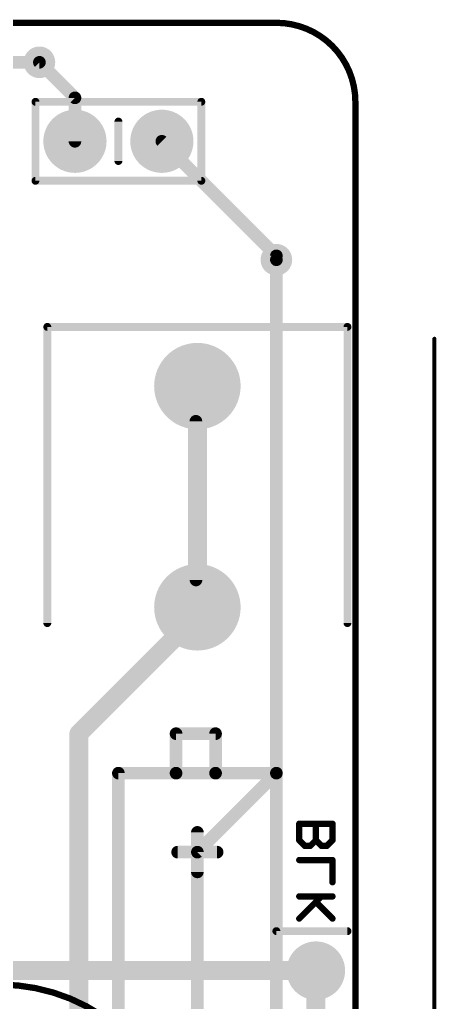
# Model space of a CAD drawing. Extents: x -2.6 to 78.8, y -16.5 to 68.7.
# Drawn here: x 65.41 to 78.8, y 37.08 to 68.68 of the extents above; entities that cross this region are included whole.
import ezdxf

# ---------------------------------------------------------------- set-up
doc = ezdxf.new("R2010")
doc.units = 0
for name, color, linetype in [('1', 12, 'CONTINUOUS'), ('16', 132, 'CONTINUOUS'), ('17', 110, 'CONTINUOUS'), ('18', 110, 'CONTINUOUS'), ('20', 53, 'CONTINUOUS'), ('21', 31, 'CONTINUOUS'), ('22', 40, 'CONTINUOUS'), ('24', 53, 'CONTINUOUS'), ('49', 6, 'CONTINUOUS'), ('51', 53, 'CONTINUOUS')]:
    doc.layers.add(name, color=color, linetype=linetype)

# ---------------------------------------------------------------- blocks, each defined once
blk = doc.blocks.new('ROUNDP')
at = {"const_width": 0.5}
blk.add_lwpolyline([(0, -0.25, 1), (0, 0.25, 1), (0, -0.25)], format="xyb", dxfattribs=at)
blk = doc.blocks.new('ROUNDV')
at = {"const_width": 0.5}
blk.add_lwpolyline([(0, -0.25, 1), (0, 0.25, 1), (0, -0.25)], format="xyb", dxfattribs=at)

msp = doc.modelspace()

# ---------------------------------------------------------------- linework, layer by layer
at = {"layer": '1'}
for points, const_width in [([(59.69, 67.31), (66.04, 67.31)], 0.4064), ([(73.66, 44.45), (73.66, 60.96)], 0.4064), ([(71.12, 49.53), (71.12, 56.896)], 0.6096), ([(67.31, 45.72), (71.12, 49.53)], 0.6096), ([(67.31, 8.89), (67.31, 45.72)], 0.6096), ([(71.12, 41.91), (73.66, 44.45)], 0.4064), ([(71.12, 29.21), (71.12, 41.91)], 0.4064)]:
    msp.add_lwpolyline(points, dxfattribs=dict(at, const_width=const_width))
for points, const_width in [([(66.04, 67.2084, 1), (66.04, 67.4116)], 0.2032), ([(73.7616, 60.96, 1), (73.5584, 60.96)], 0.2032), ([(71.2724, 56.896, 1), (70.9676, 56.896)], 0.3048), ([(70.9676, 49.53, 1), (71.2724, 49.53)], 0.3048), ([(71.2278, 49.4222, 1), (71.0122, 49.6378)], 0.3048), ([(67.2022, 45.8278, 1), (67.4178, 45.6122)], 0.3048), ([(67.4624, 45.72, 1), (67.1576, 45.72)], 0.3048), ([(73.7318, 44.3782, 1), (73.5882, 44.5218)], 0.2032), ([(73.5584, 44.45, 1), (73.7616, 44.45)], 0.2032), ([(71.2216, 41.91, 1), (71.0184, 41.91)], 0.2032), ([(71.0482, 41.9818, 1), (71.1918, 41.8382)], 0.2032)]:
    msp.add_lwpolyline(points, format="xyb", dxfattribs=dict(at, const_width=const_width))
at = {"layer": '16'}
for points, const_width in [([(66.04, 67.31), (67.183, 66.167)], 0.4064), ([(67.183, 66.167), (67.183, 64.77)], 0.4064), ([(73.66, 61.087), (69.977, 64.77)], 0.4064), ([(73.66, 60.96), (73.66, 61.087)], 0.4064), ([(49.53, 38.1), (74.93, 38.1)], 0.6096), ([(74.93, 38.1), (74.93, 35.56)], 0.6096)]:
    msp.add_lwpolyline(points, dxfattribs=dict(at, const_width=const_width))
for points, const_width in [([(66.1118, 67.3818, 1), (65.9682, 67.2382)], 0.2032), ([(67.2846, 66.167, 1), (67.0814, 66.167)], 0.2032), ([(67.1112, 66.0952, 1), (67.2548, 66.2388)], 0.2032), ([(67.0814, 64.77, 1), (67.2846, 64.77)], 0.2032), ([(70.0488, 64.8418, 1), (69.9052, 64.6982)], 0.2032), ([(73.7616, 61.087, 1), (73.5584, 61.087)], 0.2032), ([(73.5584, 60.96, 1), (73.7616, 60.96)], 0.2032), ([(73.5882, 61.0152, 1), (73.7318, 61.1588)], 0.2032), ([(75.0824, 38.1, 1), (74.7776, 38.1)], 0.3048), ([(74.93, 37.9476, 1), (74.93, 38.2524)], 0.3048)]:
    msp.add_lwpolyline(points, format="xyb", dxfattribs=dict(at, const_width=const_width))
at = {"layer": '20', "const_width": 0.2032}
for points in [[(73.66, 68.58), (2.54, 68.58)], [(76.2, 2.54), (76.2, 66.04)]]:
    msp.add_lwpolyline(points, dxfattribs=at)
at = {"layer": '20'}
for points, const_width in [([(76.2, 66.04, 0.4142), (73.66, 68.58)], 0.2032), ([(73.66, 68.6308, 1), (73.66, 68.5292)], 0.1016), ([(73.66, 68.5292, 1), (73.66, 68.6308)], 0.1016), ([(76.2508, 66.04, 1), (76.1492, 66.04)], 0.1016), ([(76.1492, 66.04, 1), (76.2508, 66.04)], 0.1016)]:
    msp.add_lwpolyline(points, format="xyb", dxfattribs=dict(at, const_width=const_width))
at = {"layer": '21'}
for points, const_width in [([(66.294, 49.276), (66.294, 58.801)], 0.254), ([(66.294, 58.801), (75.946, 58.801)], 0.254), ([(75.946, 58.801), (75.946, 49.276)], 0.254), ([(71.7042, 45.72), (70.4342, 45.72)], 0.4064), ([(70.4342, 45.72), (70.4342, 44.45)], 0.4064), ([(71.7042, 44.45), (71.7042, 45.72)], 0.4064), ([(70.4342, 44.45), (68.58, 44.45)], 0.4064), ([(68.58, 44.45), (68.58, 17.78)], 0.4064), ([(71.7042, 44.45), (70.4342, 44.45)], 0.4064), ([(73.66, 44.45), (71.7042, 44.45)], 0.4064), ([(73.66, 17.78), (73.66, 44.45)], 0.4064), ([(71.12, 41.275), (71.12, 42.545)], 0.4064), ([(71.755, 41.91), (70.485, 41.91)], 0.4064)]:
    msp.add_lwpolyline(points, dxfattribs=dict(at, const_width=const_width))
for points, const_width in [([(66.3575, 58.801, 1), (66.2305, 58.801)], 0.127), ([(66.294, 58.8645, 1), (66.294, 58.7375)], 0.127), ([(76.0095, 58.801, 1), (75.8825, 58.801)], 0.127), ([(75.946, 58.7375, 1), (75.946, 58.8645)], 0.127), ([(66.2305, 49.276, 1), (66.3575, 49.276)], 0.127), ([(75.8825, 49.276, 1), (76.0095, 49.276)], 0.127), ([(70.4342, 45.8216, 1), (70.4342, 45.6184)], 0.2032), ([(70.5358, 45.72, 1), (70.3326, 45.72)], 0.2032), ([(71.8058, 45.72, 1), (71.6026, 45.72)], 0.2032), ([(71.7042, 45.6184, 1), (71.7042, 45.8216)], 0.2032), ([(68.58, 44.5516, 1), (68.58, 44.3484)], 0.2032), ([(68.6816, 44.45, 1), (68.4784, 44.45)], 0.2032), ([(70.4342, 44.5516, 1), (70.4342, 44.3484)], 0.2032), ([(70.4342, 44.3484, 1), (70.4342, 44.5516)], 0.2032), ([(71.7042, 44.5516, 1), (71.7042, 44.3484)], 0.2032), ([(71.7042, 44.3484, 1), (71.7042, 44.5516)], 0.2032), ([(73.7616, 44.45, 1), (73.5584, 44.45)], 0.2032), ([(73.66, 44.3484, 1), (73.66, 44.5516)], 0.2032), ([(70.3326, 44.45, 1), (70.5358, 44.45)], 0.2032), ([(71.6026, 44.45, 1), (71.8058, 44.45)], 0.2032), ([(71.2216, 42.545, 1), (71.0184, 42.545)], 0.2032), ([(70.485, 42.0116, 1), (70.485, 41.8084)], 0.2032), ([(71.755, 41.8084, 1), (71.755, 42.0116)], 0.2032), ([(71.0184, 41.275, 1), (71.2216, 41.275)], 0.2032)]:
    msp.add_lwpolyline(points, format="xyb", dxfattribs=dict(at, const_width=const_width))
at = {"layer": '22'}
for points, const_width in [([(71.247, 66.04), (65.913, 66.04)], 0.254), ([(65.913, 66.04), (65.913, 63.5)], 0.254), ([(71.247, 63.5), (71.247, 66.04)], 0.254), ([(68.58, 65.405), (68.58, 64.135)], 0.254), ([(65.913, 63.5), (71.247, 63.5)], 0.254), ([(75.4634, 42.8244), (74.3957, 42.8244)], 0.2032), ([(74.3957, 42.8244), (74.3957, 42.2905)], 0.2032), ([(74.9295, 42.8244), (74.9295, 42.2905)], 0.2032), ([(75.4634, 42.2905), (75.4634, 42.8244)], 0.2032), ([(74.3957, 42.2905), (74.5736, 42.1126)], 0.2032), ([(74.7516, 42.1126), (74.9295, 42.2905)], 0.2032), ([(74.9295, 42.2905), (75.1075, 42.1126)], 0.2032), ([(75.2854, 42.1126), (75.4634, 42.2905)], 0.2032), ([(74.5736, 42.1126), (74.7516, 42.1126)], 0.2032), ([(75.1075, 42.1126), (75.2854, 42.1126)], 0.2032), ([(74.3957, 41.655), (75.4634, 41.655)], 0.2032), ([(75.4634, 41.655), (75.4634, 40.9432)], 0.2032), ([(74.3957, 40.4856), (75.4634, 40.4856)], 0.2032), ([(75.1075, 40.4856), (74.3957, 39.7738)], 0.2032), ([(74.9295, 40.3077), (75.4634, 39.7738)], 0.2032), ([(75.946, 39.37), (73.66, 39.37)], 0.254), ([(73.787, 24.13), (73.66, 39.37)], 0.254)]:
    msp.add_lwpolyline(points, dxfattribs=dict(at, const_width=const_width))
for points, const_width in [([(65.913, 66.1035, 1), (65.913, 65.9765)], 0.127), ([(65.9765, 66.04, 1), (65.8495, 66.04)], 0.127), ([(71.3105, 66.04, 1), (71.1835, 66.04)], 0.127), ([(71.247, 65.9765, 1), (71.247, 66.1035)], 0.127), ([(68.6435, 65.405, 1), (68.5165, 65.405)], 0.127), ([(68.5165, 64.135, 1), (68.6435, 64.135)], 0.127), ([(65.913, 63.5635, 1), (65.913, 63.4365)], 0.127), ([(65.8495, 63.5, 1), (65.9765, 63.5)], 0.127), ([(71.1835, 63.5, 1), (71.3105, 63.5)], 0.127), ([(71.247, 63.4365, 1), (71.247, 63.5635)], 0.127), ([(74.3957, 42.8752, 1), (74.3957, 42.7736)], 0.1016), ([(74.4465, 42.8244, 1), (74.3449, 42.8244)], 0.1016), ([(74.9803, 42.8244, 1), (74.8787, 42.8244)], 0.1016), ([(75.5142, 42.8244, 1), (75.4126, 42.8244)], 0.1016), ([(75.4634, 42.7736, 1), (75.4634, 42.8752)], 0.1016), ([(74.4316, 42.3265, 1), (74.3598, 42.2546)], 0.1016), ([(74.9655, 42.3265, 1), (74.8936, 42.2546)], 0.1016), ([(74.9655, 42.2546, 1), (74.8936, 42.3265)], 0.1016), ([(75.4993, 42.2546, 1), (75.4275, 42.3265)], 0.1016), ([(74.3449, 42.2905, 1), (74.4465, 42.2905)], 0.1016), ([(74.5736, 42.1634, 1), (74.5736, 42.0618)], 0.1016), ([(74.5377, 42.0767, 1), (74.6096, 42.1485)], 0.1016), ([(74.7157, 42.1485, 1), (74.7875, 42.0767)], 0.1016), ([(74.7516, 42.0618, 1), (74.7516, 42.1634)], 0.1016), ([(74.8787, 42.2905, 1), (74.9803, 42.2905)], 0.1016), ([(75.1075, 42.1634, 1), (75.1075, 42.0618)], 0.1016), ([(75.0716, 42.0767, 1), (75.1434, 42.1485)], 0.1016), ([(75.2495, 42.1485, 1), (75.3214, 42.0767)], 0.1016), ([(75.2854, 42.0618, 1), (75.2854, 42.1634)], 0.1016), ([(75.4126, 42.2905, 1), (75.5142, 42.2905)], 0.1016), ([(74.3957, 41.7058, 1), (74.3957, 41.6042)], 0.1016), ([(75.5142, 41.655, 1), (75.4126, 41.655)], 0.1016), ([(75.4634, 41.6042, 1), (75.4634, 41.7058)], 0.1016), ([(75.4126, 40.9432, 1), (75.5142, 40.9432)], 0.1016), ([(74.3957, 40.5364, 1), (74.3957, 40.4348)], 0.1016), ([(75.1434, 40.4497, 1), (75.0716, 40.5215)], 0.1016), ([(75.4634, 40.4348, 1), (75.4634, 40.5364)], 0.1016), ([(74.9655, 40.3436, 1), (74.8936, 40.2717)], 0.1016), ([(74.3598, 39.8097, 1), (74.4316, 39.7379)], 0.1016), ([(75.4275, 39.7379, 1), (75.4993, 39.8097)], 0.1016), ([(73.66, 39.4335, 1), (73.66, 39.3065)], 0.127), ([(73.7235, 39.3705, 1), (73.5965, 39.3695)], 0.127), ([(75.946, 39.3065, 1), (75.946, 39.4335)], 0.127), ([(64.77, 25.85, 1), (64.77, 37.65, 1), (64.77, 25.85)], 0.2032)]:
    msp.add_lwpolyline(points, format="xyb", dxfattribs=dict(at, const_width=const_width))
at = {"layer": '24'}
msp.add_point((69.85, 64.77), dxfattribs=at)
at = {"layer": '49', "const_width": 0.4064}
msp.add_lwpolyline([(71.0718, 55.7657), (71.0743, 50.6629)], dxfattribs=at)
at = {"layer": '49', "const_width": 0.2032}
for points in [[(71.1734, 55.7657, 1), (70.9702, 55.7657)], [(70.9727, 50.6629, 1), (71.1759, 50.6629)]]:
    msp.add_lwpolyline(points, format="xyb", dxfattribs=at)
at = {"layer": '51', "const_width": 0.127}
msp.add_lwpolyline([(78.74, 58.42), (78.74, 5.08)], dxfattribs=at)
at = {"layer": '51', "const_width": 0.0635}
msp.add_lwpolyline([(78.7718, 58.42, 1), (78.7083, 58.42)], format="xyb", dxfattribs=at)

# ---------------------------------------------------------------- block references
at = {"layer": '17'}
for p, xscale, yscale, rotation in [((67.183, 64.77), 2.032, 2.032, 180), ((67.183, 64.77), 2.032, 2.032, 180), ((69.977, 64.77), 2.032, 2.032, 180), ((69.977, 64.77), 2.032, 2.032, 180), ((71.12, 56.896), 2.7813, 2.7813, 270), ((71.12, 56.896), 2.7813, 2.7813, 270)]:
    msp.add_blockref('ROUNDP', p, dxfattribs=dict(at, xscale=xscale, yscale=yscale, rotation=rotation))
for p, xscale, yscale in [((71.12, 49.784), 2.7813, 2.7813), ((71.12, 49.784), 2.7813, 2.7813), ((74.93, 38.1), 1.8796, 1.8796), ((74.93, 38.1), 1.8796, 1.8796)]:
    msp.add_blockref('ROUNDP', p, dxfattribs=dict(at, xscale=xscale, yscale=yscale))
at = {"layer": '18', "xscale": 1.016, "yscale": 1.016}
for p in [(66.04, 67.31), (66.04, 67.31), (73.66, 60.96), (73.66, 60.96)]:
    msp.add_blockref('ROUNDV', p, dxfattribs=at)

doc.saveas('drawing.dxf')
